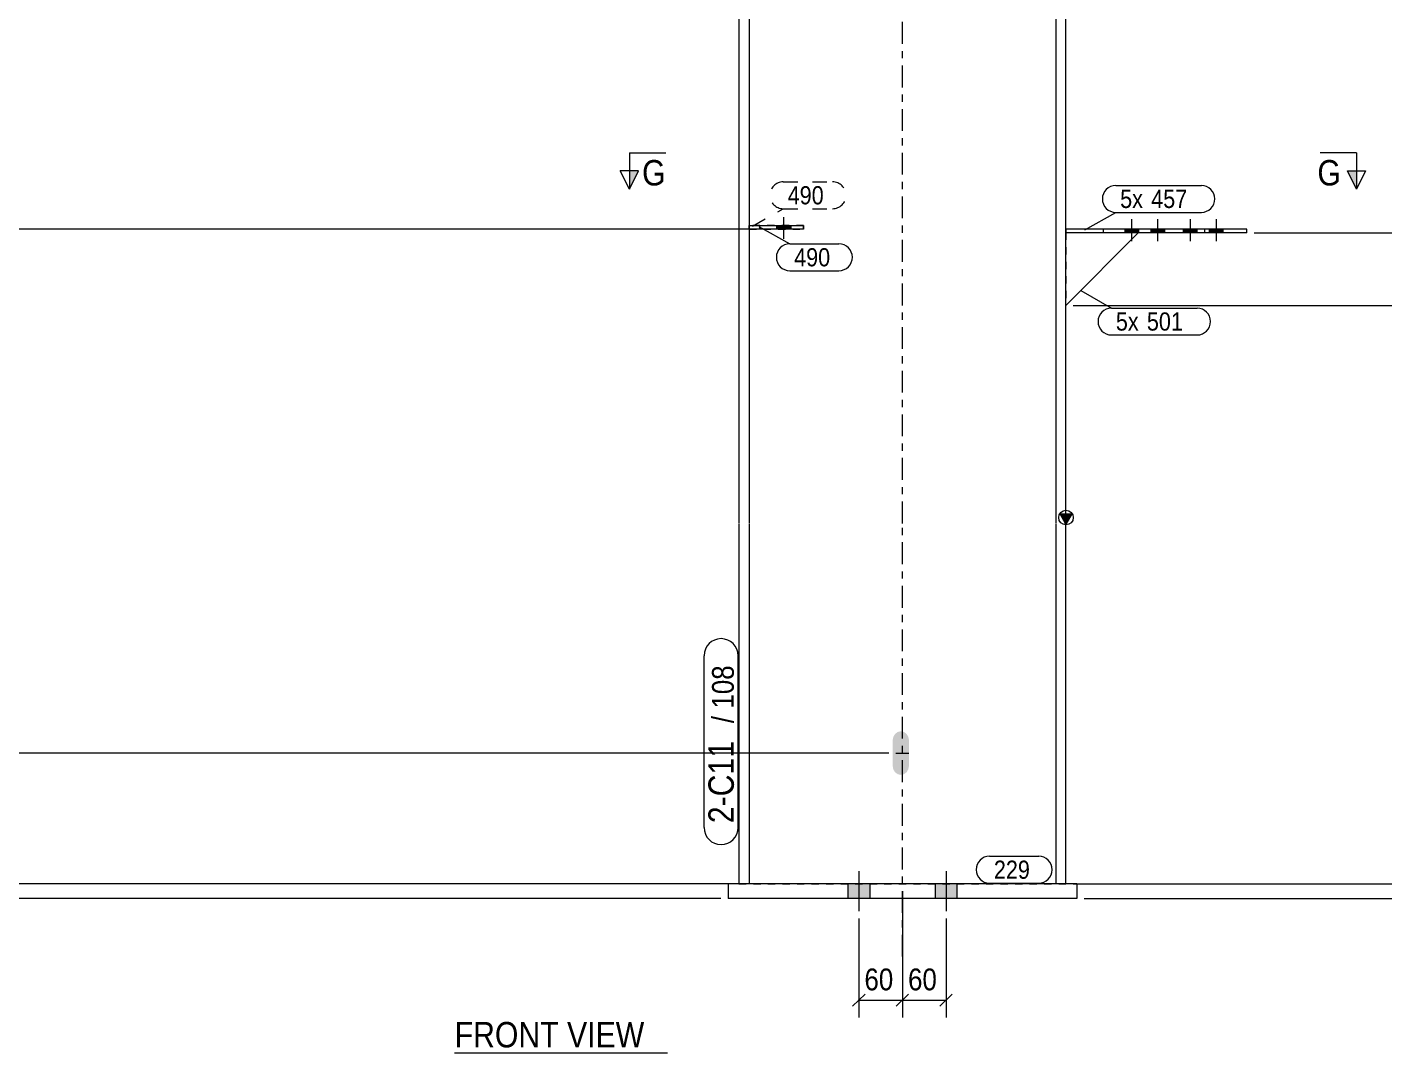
# Model space of a CAD drawing. Header units: millimetres. Extents: x 2 to 579, y 1 to 825.
# Drawn here: x 198.4 to 385.1, y 167.2 to 308.4 of the extents above; entities that cross this region are included whole.
import ezdxf

# ---------------------------------------------------------------- set-up
doc = ezdxf.new("R2010")
doc.units = ezdxf.units.MM
for name, pattern in [('XKITLINE00', [0]), ('XKITLINE01', [4, 1, -1, 1, -1]), ('XKITLINE02', [4, 2, -2]), ('XKITLINE03', [6, 3, -1, 1, -1])]:
    doc.linetypes.add(name, pattern=pattern)
for name, color, linetype, lineweight in [('Bolt', 3, 'Continuous', 0), ('Dimensions', 7, 'Continuous', 0), ('OtherObjectType', 7, 'Continuous', 0), ('Part', 2, 'Continuous', 0), ('PartMark', 7, 'Continuous', 0), ('Section', 6, 'Continuous', 0)]:
    doc.layers.add(name, color=color, linetype=linetype, lineweight=lineweight)
doc.styles.add('ARIAL', font='ARIAL.TTF')

# ---------------------------------------------------------------- blocks, each defined once
blk = doc.blocks.new('*A13')
at = {"layer": 'Bolt'}
blk.add_hatch(color=3, dxfattribs=at).paths.add_polyline_path([(318.62, 205.48), (318.2, 205.57), (317.83, 205.84), (317.59, 206.25), (317.5, 206.73), (317.5, 210.23), (317.59, 210.7), (317.83, 211.11), (318.2, 211.38), (318.62, 211.48), (319.05, 211.38), (319.42, 211.11), (319.66, 210.7), (319.75, 210.23), (319.75, 206.73), (319.66, 206.25), (319.42, 205.84), (319.05, 205.57)], flags=17)
at = {"layer": 'Bolt', "color": 3, "linetype": 'XKITLINE00', "lineweight": 0}
blk.add_line((317.96, 208.48), (319.74, 208.48), dxfattribs=at)
blk = doc.blocks.new('*A15')
at = {"layer": 'Bolt'}
for points in [[(314.35, 190.48), (314.35, 188.48), (311.35, 188.48), (311.35, 190.48)], [(314.35, 190.48), (314.35, 188.48), (311.35, 188.48), (311.35, 190.48)], [(326.35, 190.48), (326.35, 188.48), (323.35, 188.48), (323.35, 190.48)], [(326.35, 190.48), (326.35, 188.48), (323.35, 188.48), (323.35, 190.48)]]:
    blk.add_hatch(color=3, dxfattribs=at).paths.add_polyline_path(points, flags=17)
at = {"layer": 'Bolt', "color": 3, "linetype": 'XKITLINE00', "lineweight": 0}
for p, q in [((311.35, 190.48), (311.35, 188.48)), ((311.35, 190.48), (311.35, 188.48)), ((312.85, 192.23), (312.85, 186.73)), ((312.85, 192.23), (312.85, 186.73)), ((314.35, 190.48), (314.35, 188.48)), ((314.35, 190.48), (314.35, 188.48)), ((323.35, 190.48), (323.35, 188.48)), ((323.35, 190.48), (323.35, 188.48)), ((324.85, 192.23), (324.85, 186.73)), ((324.85, 192.23), (324.85, 186.73)), ((326.35, 190.48), (326.35, 188.48)), ((326.35, 190.48), (326.35, 188.48))]:
    blk.add_line(p, q, dxfattribs=at)
blk = doc.blocks.new('*A16')
at = {"layer": 'Bolt', "color": 3, "linetype": 'XKITLINE02', "lineweight": 0}
for p, q in [((302.55, 279.23), (302.55, 282.23)), ((301.57, 280.58), (301.57, 281.08)), ((303.53, 280.58), (303.53, 281.08))]:
    blk.add_line(p, q, dxfattribs=at)
blk = doc.blocks.new('*A17')
at = {"layer": 'Bolt'}
blk.add_hatch(color=3, dxfattribs=at).paths.add_polyline_path([(301.57, 280.58), (301.57, 281.08), (303.53, 281.08), (303.53, 280.58)], flags=17)
at = {"layer": 'Bolt', "color": 3, "linetype": 'XKITLINE00', "lineweight": 0}
for p, q in [((302.55, 279.23), (302.55, 282.23)), ((301.57, 280.58), (301.57, 281.08)), ((303.53, 280.58), (303.53, 281.08))]:
    blk.add_line(p, q, dxfattribs=at)
blk = doc.blocks.new('*A18')
at = {"layer": 'Bolt'}
for points in [[(351.32, 280.58), (351.32, 280.08), (349.44, 280.08), (349.44, 280.58)], [(354.89, 280.58), (354.89, 280.08), (353.01, 280.08), (353.01, 280.58)], [(359.37, 280.58), (359.37, 280.08), (357.49, 280.08), (357.49, 280.58)], [(362.94, 280.58), (362.94, 280.08), (361.06, 280.08), (361.06, 280.58)]]:
    blk.add_hatch(color=3, dxfattribs=at).paths.add_polyline_path(points, flags=17)
at = {"layer": 'Bolt', "color": 3, "linetype": 'XKITLINE00', "lineweight": 0}
for p, q in [((350.38, 281.92), (350.38, 278.92)), ((353.95, 281.92), (353.95, 278.92)), ((358.43, 281.92), (358.43, 278.92)), ((362, 281.92), (362, 278.92)), ((349.44, 280.58), (349.44, 280.08)), ((351.32, 280.58), (351.32, 280.08)), ((353.01, 280.58), (353.01, 280.08)), ((354.89, 280.58), (354.89, 280.08)), ((357.49, 280.58), (357.49, 280.08)), ((359.37, 280.58), (359.37, 280.08)), ((361.06, 280.58), (361.06, 280.08)), ((362.94, 280.58), (362.94, 280.08))]:
    blk.add_line(p, q, dxfattribs=at)
blk = doc.blocks.new('*A27')
at = {"layer": 'Part'}
blk.add_hatch(color=2, dxfattribs=at).paths.add_polyline_path([(340.55, 241.38), (342.15, 241.38), (341.35, 239.98)], flags=17)
at = {"layer": 'Part', "color": 2, "linetype": 'XKITLINE00', "lineweight": 0}
for p, q in [((296.35, 311.88), (296.35, 240.08)), ((297.75, 311.88), (297.75, 240.08)), ((339.95, 311.88), (339.95, 240.08)), ((341.35, 240.08), (341.35, 311.88)), ((341.35, 239.98), (340.55, 241.38)), ((340.55, 241.38), (342.15, 241.38)), ((342.15, 241.38), (341.35, 239.98)), ((296.35, 239.98), (296.35, 190.48)), ((297.75, 239.98), (297.75, 190.48)), ((339.95, 239.98), (339.95, 190.48)), ((341.35, 190.48), (341.35, 239.98))]:
    blk.add_line(p, q, dxfattribs=at)
at = {"layer": 'Part', "color": 7, "linetype": 'XKITLINE03', "lineweight": 0}
for p, q in [((318.85, 240.08), (318.85, 311.88)), ((318.85, 180.48), (318.85, 239.98))]:
    blk.add_line(p, q, dxfattribs=at)
at = {"layer": 'Part', "color": 7, "linetype": 'XKITLINE01', "lineweight": 0}
blk.add_line((296.35, 190.48), (341.35, 190.48), dxfattribs=at)
at = {"layer": 'Part', "color": 2, "linetype": 'XKITLINE00', "lineweight": 0}
blk.add_circle((341.35, 240.88), 1, dxfattribs=at)
blk = doc.blocks.new('*A29')
at = {"layer": 'Part', "color": 2, "linetype": 'XKITLINE00', "lineweight": 0}
for p, q in [((342.85, 190.48), (294.85, 190.48)), ((294.85, 190.48), (294.85, 188.48)), ((342.85, 190.48), (342.85, 188.48)), ((342.85, 188.48), (294.85, 188.48))]:
    blk.add_line(p, q, dxfattribs=at)
blk = doc.blocks.new('*A35')
at = {"layer": 'Part', "color": 7, "linetype": 'XKITLINE01', "lineweight": 0}
for p, q in [((305.25, 281.08), (297.75, 281.08)), ((297.75, 281.08), (297.75, 280.58)), ((297.75, 280.58), (305.25, 280.58)), ((299.25, 280.58), (299.25, 281.08)), ((305.25, 280.58), (305.25, 281.08))]:
    blk.add_line(p, q, dxfattribs=at)
blk = doc.blocks.new('*A36')
at = {"layer": 'Part', "color": 2, "linetype": 'XKITLINE00', "lineweight": 0}
for p, q in [((297.75, 281.08), (305.25, 281.08)), ((305.25, 280.58), (297.75, 280.58)), ((305.25, 281.08), (305.25, 280.58))]:
    blk.add_line(p, q, dxfattribs=at)
at = {"layer": 'Part', "color": 7, "linetype": 'XKITLINE01', "lineweight": 0}
for p, q in [((297.75, 280.58), (297.75, 281.08)), ((299.25, 280.58), (299.25, 281.08))]:
    blk.add_line(p, q, dxfattribs=at)
blk = doc.blocks.new('*A37')
at = {"layer": 'Part', "color": 2, "linetype": 'XKITLINE00', "lineweight": 0}
blk.add_line((341.35, 270.08), (351.3, 280.08), dxfattribs=at)
at = {"layer": 'Part', "color": 7, "linetype": 'XKITLINE01', "lineweight": 0}
for p, q in [((341.35, 280.08), (341.35, 270.08)), ((351.3, 280.08), (341.35, 280.08))]:
    blk.add_line(p, q, dxfattribs=at)
blk = doc.blocks.new('*A38')
at = {"layer": 'Part', "color": 2, "linetype": 'XKITLINE00', "lineweight": 0}
for p, q in [((366.25, 280.58), (341.35, 280.58)), ((366.25, 280.08), (341.35, 280.08)), ((346.52, 280.08), (346.52, 280.58)), ((360.45, 280.08), (360.45, 280.58)), ((366.25, 280.08), (366.25, 280.58))]:
    blk.add_line(p, q, dxfattribs=at)
at = {"layer": 'Part', "color": 7, "linetype": 'XKITLINE01', "lineweight": 0}
for p, q in [((341.35, 280.58), (341.35, 280.08)), ((341.35, 280.08), (341.35, 280.58)), ((349.58, 280.08), (349.58, 280.58))]:
    blk.add_line(p, q, dxfattribs=at)
blk = doc.blocks.new('*A182')
at = {"layer": 'Dimensions', "color": 7, "linetype": 'XKITLINE00', "lineweight": 0}
blk.add_line((293.85, 188.48), (131.03, 188.48), dxfattribs=at)
blk = doc.blocks.new('*A183')
at = {"layer": 'Dimensions', "color": 7, "linetype": 'XKITLINE00', "lineweight": 0}
for p, q in [((342.35, 190.48), (417.25, 190.48)), ((414, 191.32), (415.7, 189.63)), ((414.85, 188.48), (414.85, 190.48)), ((414, 189.32), (415.7, 187.63)), ((343.85, 188.48), (417.25, 188.48))]:
    blk.add_line(p, q, dxfattribs=at)
at = {"layer": 'Dimensions', "color": 3}
for p in [(414.85, 190.48), (414.85, 188.48)]:
    blk.add_point(p, dxfattribs=at)
at = {"layer": 'Dimensions', "color": 3, "style": 'ARIAL', "width": 0.85}
blk.add_text('20', height=3, rotation=90.0002, dxfattribs=at).set_placement((413.5, 187.25))
blk = doc.blocks.new('*A184')
at = {"layer": 'Dimensions', "color": 7, "linetype": 'XKITLINE00', "lineweight": 0}
for p, q in [((318.85, 189.48), (318.85, 172.08)), ((312.85, 185.73), (312.85, 172.08)), ((313.7, 175.32), (312, 173.63)), ((312.85, 174.48), (318.85, 174.48)), ((319.7, 175.32), (318, 173.63))]:
    blk.add_line(p, q, dxfattribs=at)
at = {"layer": 'Dimensions', "color": 3}
for p in [(312.85, 174.48), (318.85, 174.48)]:
    blk.add_point(p, dxfattribs=at)
at = {"layer": 'Dimensions', "color": 3, "style": 'ARIAL', "width": 0.85}
blk.add_text('60', height=3, dxfattribs=at).set_placement((313.62, 175.83))
blk = doc.blocks.new('*A185')
at = {"layer": 'Dimensions', "color": 7, "linetype": 'XKITLINE00', "lineweight": 0}
for p, q in [((318.85, 189.48), (318.85, 172.08)), ((324.85, 185.73), (324.85, 172.08)), ((319.7, 175.32), (318, 173.63)), ((318.85, 174.48), (324.85, 174.48)), ((325.7, 175.32), (324, 173.63))]:
    blk.add_line(p, q, dxfattribs=at)
at = {"layer": 'Dimensions', "color": 3}
for p in [(318.85, 174.48), (324.85, 174.48)]:
    blk.add_point(p, dxfattribs=at)
at = {"layer": 'Dimensions', "color": 3, "style": 'ARIAL', "width": 0.85}
blk.add_text('60', height=3, dxfattribs=at).set_placement((319.62, 175.83))
blk = doc.blocks.new('*A191')
at = {"layer": 'OtherObjectType', "color": 7, "linetype": 'XKITLINE00', "lineweight": 0}
blk.add_line((257.24, 167.23), (286.54, 167.23), dxfattribs=at)
at = {"layer": 'OtherObjectType', "color": 7, "style": 'ARIAL', "width": 0.85}
blk.add_text('FRONT VIEW', height=3.5, dxfattribs=at).set_placement((257.24, 167.98))
blk = doc.blocks.new('*A192')
at = {"layer": 'Dimensions', "color": 7, "linetype": 'XKITLINE00', "lineweight": 0}
blk.add_line((342.35, 190.48), (417.25, 190.48), dxfattribs=at)
blk = doc.blocks.new('*A193')
at = {"layer": 'Dimensions', "color": 7, "linetype": 'XKITLINE00', "lineweight": 0}
for p, q in [((150, 209.32), (151.7, 207.63)), ((316.96, 208.48), (148, 208.48)), ((150.85, 190.48), (150.85, 208.48)), ((295.35, 190.48), (148, 190.48)), ((150, 191.32), (151.7, 189.63))]:
    blk.add_line(p, q, dxfattribs=at)
at = {"layer": 'Dimensions', "color": 3}
for p in [(150.85, 208.48), (150.85, 190.48)]:
    blk.add_point(p, dxfattribs=at)
at = {"layer": 'Dimensions', "color": 3, "style": 'ARIAL', "width": 0.85}
blk.add_text('180', height=3, dxfattribs=at).set_placement((152.15, 209.68))
blk.add_text('180', height=3, rotation=90.0002, dxfattribs=at).set_placement((149.5, 196.14))
blk = doc.blocks.new('*A194')
at = {"layer": 'Dimensions', "color": 7, "linetype": 'XKITLINE00', "lineweight": 0}
blk.add_line((316.96, 208.48), (148, 208.48), dxfattribs=at)
blk = doc.blocks.new('*A196')
at = {"layer": 'Dimensions', "color": 7, "linetype": 'XKITLINE00', "lineweight": 0}
for p, q in [((303.95, 280.58), (160, 280.58)), ((162, 281.42), (163.7, 279.73)), ((162.85, 190.48), (162.85, 280.58)), ((295.35, 190.48), (160, 190.48)), ((162, 191.32), (163.7, 189.63))]:
    blk.add_line(p, q, dxfattribs=at)
at = {"layer": 'Dimensions', "color": 3}
for p in [(162.85, 280.58), (162.85, 190.48)]:
    blk.add_point(p, dxfattribs=at)
at = {"layer": 'Dimensions', "color": 3, "style": 'ARIAL', "width": 0.85}
blk.add_text('3985', height=3, dxfattribs=at).set_placement((164.15, 281.78))
blk.add_text('3985', height=3, rotation=90.0002, dxfattribs=at).set_placement((161.5, 231.08))
blk = doc.blocks.new('*A197')
at = {"layer": 'Dimensions', "color": 7, "linetype": 'XKITLINE00', "lineweight": 0}
for p, q in [((162, 431.47), (163.7, 429.78)), ((296.45, 430.62), (160, 430.62)), ((162.85, 280.58), (162.85, 430.62)), ((303.95, 280.58), (160, 280.58)), ((162, 281.42), (163.7, 279.73))]:
    blk.add_line(p, q, dxfattribs=at)
at = {"layer": 'Dimensions', "color": 3}
for p in [(162.85, 430.62), (162.85, 280.58)]:
    blk.add_point(p, dxfattribs=at)
at = {"layer": 'Dimensions', "color": 3, "style": 'ARIAL', "width": 0.85}
blk.add_text('6585', height=3, dxfattribs=at).set_placement((164.15, 431.82))
blk.add_text('2600', height=3, rotation=90.0002, dxfattribs=at).set_placement((161.5, 351.15))
blk = doc.blocks.new('*A199')
at = {"layer": 'Dimensions', "color": 7, "linetype": 'XKITLINE00', "lineweight": 0}
for p, q in [((296.75, 359.02), (177, 359.02)), ((179, 359.87), (180.7, 358.18)), ((179.85, 190.48), (179.85, 359.02)), ((295.35, 190.48), (177, 190.48)), ((179, 191.32), (180.7, 189.63))]:
    blk.add_line(p, q, dxfattribs=at)
at = {"layer": 'Dimensions', "color": 3}
for p in [(179.85, 359.02), (179.85, 190.48)]:
    blk.add_point(p, dxfattribs=at)
at = {"layer": 'Dimensions', "color": 3, "style": 'ARIAL', "width": 0.85}
blk.add_text('5350', height=3, dxfattribs=at).set_placement((181.15, 360.22))
blk.add_text('5350', height=3, rotation=90.0002, dxfattribs=at).set_placement((178.5, 270.3))
blk = doc.blocks.new('*A203')
at = {"layer": 'Dimensions', "color": 7, "linetype": 'XKITLINE00', "lineweight": 0}
for p, q in [((402, 270.92), (403.7, 269.23)), ((342.35, 270.08), (405.25, 270.08)), ((402.85, 190.48), (402.85, 270.08)), ((342.35, 190.48), (405.25, 190.48)), ((402, 191.32), (403.7, 189.63))]:
    blk.add_line(p, q, dxfattribs=at)
at = {"layer": 'Dimensions', "color": 3}
for p in [(402.85, 270.08), (402.85, 190.48)]:
    blk.add_point(p, dxfattribs=at)
at = {"layer": 'Dimensions', "color": 3, "style": 'ARIAL', "width": 0.85}
blk.add_text('3880', height=3, dxfattribs=at).set_placement((388.15, 271.28))
blk.add_text('3880', height=3, rotation=90.0002, dxfattribs=at).set_placement((401.5, 225.83))
blk = doc.blocks.new('*A204')
at = {"layer": 'Dimensions', "color": 7, "linetype": 'XKITLINE00', "lineweight": 0}
for p, q in [((367.25, 280.08), (405.25, 280.08)), ((402, 280.92), (403.7, 279.23)), ((402.85, 270.08), (402.85, 280.08)), ((402, 270.92), (403.7, 269.23)), ((342.35, 270.08), (405.25, 270.08))]:
    blk.add_line(p, q, dxfattribs=at)
at = {"layer": 'Dimensions', "color": 3}
for p in [(402.85, 280.08), (402.85, 270.08)]:
    blk.add_point(p, dxfattribs=at)
at = {"layer": 'Dimensions', "color": 3, "style": 'ARIAL', "width": 0.85}
blk.add_text('3980', height=3, dxfattribs=at).set_placement((392.65, 281.28))
blk.add_text('100', height=3, rotation=90.0002, dxfattribs=at).set_placement((401.5, 271.74))
blk = doc.blocks.new('*A205')
at = {"layer": 'Dimensions', "color": 7, "linetype": 'XKITLINE00', "lineweight": 0}
for p, q in [((342.35, 341.98), (405.25, 341.98)), ((402, 342.82), (403.7, 341.13)), ((402.85, 280.08), (402.85, 341.98)), ((367.25, 280.08), (405.25, 280.08)), ((402, 280.92), (403.7, 279.23))]:
    blk.add_line(p, q, dxfattribs=at)
at = {"layer": 'Dimensions', "color": 3}
for p in [(402.85, 341.98), (402.85, 280.08)]:
    blk.add_point(p, dxfattribs=at)
at = {"layer": 'Dimensions', "color": 3, "style": 'ARIAL', "width": 0.85}
blk.add_text('5180', height=3, dxfattribs=at).set_placement((388.15, 343.18))
blk.add_text('1200', height=3, rotation=90.0002, dxfattribs=at).set_placement((401.5, 306.58))
blk = doc.blocks.new('*A233')
at = {"layer": 'PartMark', "color": 7, "linetype": 'XKITLINE00', "lineweight": 0}
for p, q in [((299.1, 280.94), (303.35, 278.55)), ((303.35, 278.55), (310.11, 278.55)), ((303.35, 274.85), (310.11, 274.85))]:
    blk.add_line(p, q, dxfattribs=at)
for centre, start, end in [((303.35, 276.7), 90, 270), ((310.11, 276.7), 270, 90)]:
    blk.add_arc(centre, 1.85, start, end, dxfattribs=at)
at = {"layer": 'PartMark', "color": 3, "style": 'ARIAL', "width": 0.85}
blk.add_text('490', height=2.5, dxfattribs=at).set_placement((303.95, 275.45))
blk = doc.blocks.new('*A234')
at = {"layer": 'PartMark', "color": 7, "linetype": 'XKITLINE02', "lineweight": 0}
for p, q in [((302.46, 287.08), (309.23, 287.08)), ((298.22, 280.99), (302.46, 283.38)), ((302.46, 283.38), (309.23, 283.38))]:
    blk.add_line(p, q, dxfattribs=at)
for centre, start, end in [((302.46, 285.23), 90, 270), ((309.23, 285.23), 270, 90)]:
    blk.add_arc(centre, 1.85, start, end, dxfattribs=at)
at = {"layer": 'PartMark', "color": 3, "style": 'ARIAL', "width": 0.85}
blk.add_text('490', height=2.5, dxfattribs=at).set_placement((303.06, 283.98))
blk = doc.blocks.new('*A240')
at = {"layer": 'PartMark', "color": 7, "linetype": 'XKITLINE00', "lineweight": 0}
for p, q in [((330.83, 194.28), (337.6, 194.28)), ((330.83, 190.58), (337.6, 190.58))]:
    blk.add_line(p, q, dxfattribs=at)
for centre, start, end in [((330.83, 192.43), 90, 270), ((337.6, 192.43), 270, 90)]:
    blk.add_arc(centre, 1.85, start, end, dxfattribs=at)
at = {"layer": 'PartMark', "color": 3, "style": 'ARIAL', "width": 0.85}
blk.add_text('229', height=2.5, dxfattribs=at).set_placement((331.43, 191.18))
blk = doc.blocks.new('*A242')
at = {"layer": 'PartMark', "color": 7, "linetype": 'XKITLINE00', "lineweight": 0}
for p, q in [((291.55, 198.23), (291.55, 221.87)), ((296.25, 198.23), (296.25, 221.87))]:
    blk.add_line(p, q, dxfattribs=at)
for centre, start, end in [((293.9, 221.87), 0, 180), ((293.9, 198.23), 180, 0)]:
    blk.add_arc(centre, 2.35, start, end, dxfattribs=at)
at = {"layer": 'PartMark', "color": 3, "style": 'ARIAL', "width": 0.85}
for s, p in [('108', (295.65, 214.6)), ('/', (295.65, 212.59))]:
    blk.add_text(s, height=3, rotation=90.0002, dxfattribs=at).set_placement(p)
at = {"layer": 'PartMark', "color": 1, "style": 'ARIAL', "width": 0.85}
blk.add_text('2-C11', height=3.5, rotation=90.0002, dxfattribs=at).set_placement((295.65, 198.83))
blk = doc.blocks.new('*A243')
at = {"layer": 'PartMark', "color": 7, "linetype": 'XKITLINE00', "lineweight": 0}
for p, q in [((348.2, 286.58), (359.98, 286.58)), ((343.96, 280.49), (348.2, 282.88)), ((348.2, 282.88), (359.98, 282.88))]:
    blk.add_line(p, q, dxfattribs=at)
for centre, start, end in [((348.2, 284.73), 90, 270), ((359.98, 284.73), 270, 90)]:
    blk.add_arc(centre, 1.85, start, end, dxfattribs=at)
at = {"layer": 'PartMark', "color": 3, "style": 'ARIAL', "width": 0.85}
for s, p in [('5x', (348.8, 283.48)), ('457', (353.07, 283.48))]:
    blk.add_text(s, height=2.5, dxfattribs=at).set_placement(p)
blk = doc.blocks.new('*A244')
at = {"layer": 'PartMark', "color": 7, "linetype": 'XKITLINE00', "lineweight": 0}
for p, q in [((343.37, 272.11), (347.61, 269.71)), ((347.61, 269.71), (359.39, 269.71)), ((347.61, 266.01), (359.39, 266.01))]:
    blk.add_line(p, q, dxfattribs=at)
for centre, start, end in [((347.61, 267.86), 90, 270), ((359.39, 267.86), 270, 90)]:
    blk.add_arc(centre, 1.85, start, end, dxfattribs=at)
at = {"layer": 'PartMark', "color": 3, "style": 'ARIAL', "width": 0.85}
for s, p in [('5x', (348.21, 266.61)), ('501', (352.48, 266.61))]:
    blk.add_text(s, height=2.5, dxfattribs=at).set_placement(p)
blk = doc.blocks.new('*A246')
at = {"layer": 'Section'}
for points in [[(282.53, 288.58), (281.28, 286.08), (281.28, 288.58)], [(381.32, 288.58), (381.32, 286.08), (380.07, 288.58)]]:
    blk.add_hatch(color=3, dxfattribs=at).paths.add_polyline_path(points, flags=17)
at = {"layer": 'Section', "color": 1, "linetype": 'XKITLINE00', "lineweight": 0}
for p, q in [((281.28, 291.08), (286.28, 291.08)), ((281.28, 291.08), (281.28, 286.08)), ((381.32, 291.08), (376.32, 291.08)), ((381.32, 291.08), (381.32, 286.08))]:
    blk.add_line(p, q, dxfattribs=at)
at = {"layer": 'Section', "color": 3, "linetype": 'XKITLINE00', "lineweight": 0}
for p, q in [((281.28, 286.08), (280.03, 288.58)), ((282.53, 288.58), (280.03, 288.58)), ((281.28, 286.08), (282.53, 288.58)), ((380.07, 288.58), (382.57, 288.58)), ((381.32, 286.08), (380.07, 288.58)), ((382.57, 288.58), (381.32, 286.08))]:
    blk.add_line(p, q, dxfattribs=at)
at = {"layer": 'Section', "color": 7, "style": 'ARIAL', "width": 0.85}
for p in [(283.03, 286.58), (375.94, 286.58)]:
    blk.add_text('G', height=3.5, dxfattribs=at).set_placement(p)

msp = doc.modelspace()

# ---------------------------------------------------------------- block references
at = {"lineweight": 0}
for name in ['*A182', '*A192', '*A194', '*A13', '*A197', '*A199', '*A205', '*A246', '*A234', '*A243', '*A196', '*A204', '*A16', '*A17', '*A18', '*A35', '*A36', '*A233', '*A38', '*A37', '*A203', '*A244', '*A242', '*A193', '*A240', '*A29', '*A15', '*A183', '*A184', '*A185', '*A191']:
    msp.add_blockref(name, (0, 0), dxfattribs=at)
at = {"layer": 'Part', "lineweight": 0}
msp.add_blockref('*A27', (0, 0), dxfattribs=at)

doc.saveas('drawing.dxf')
